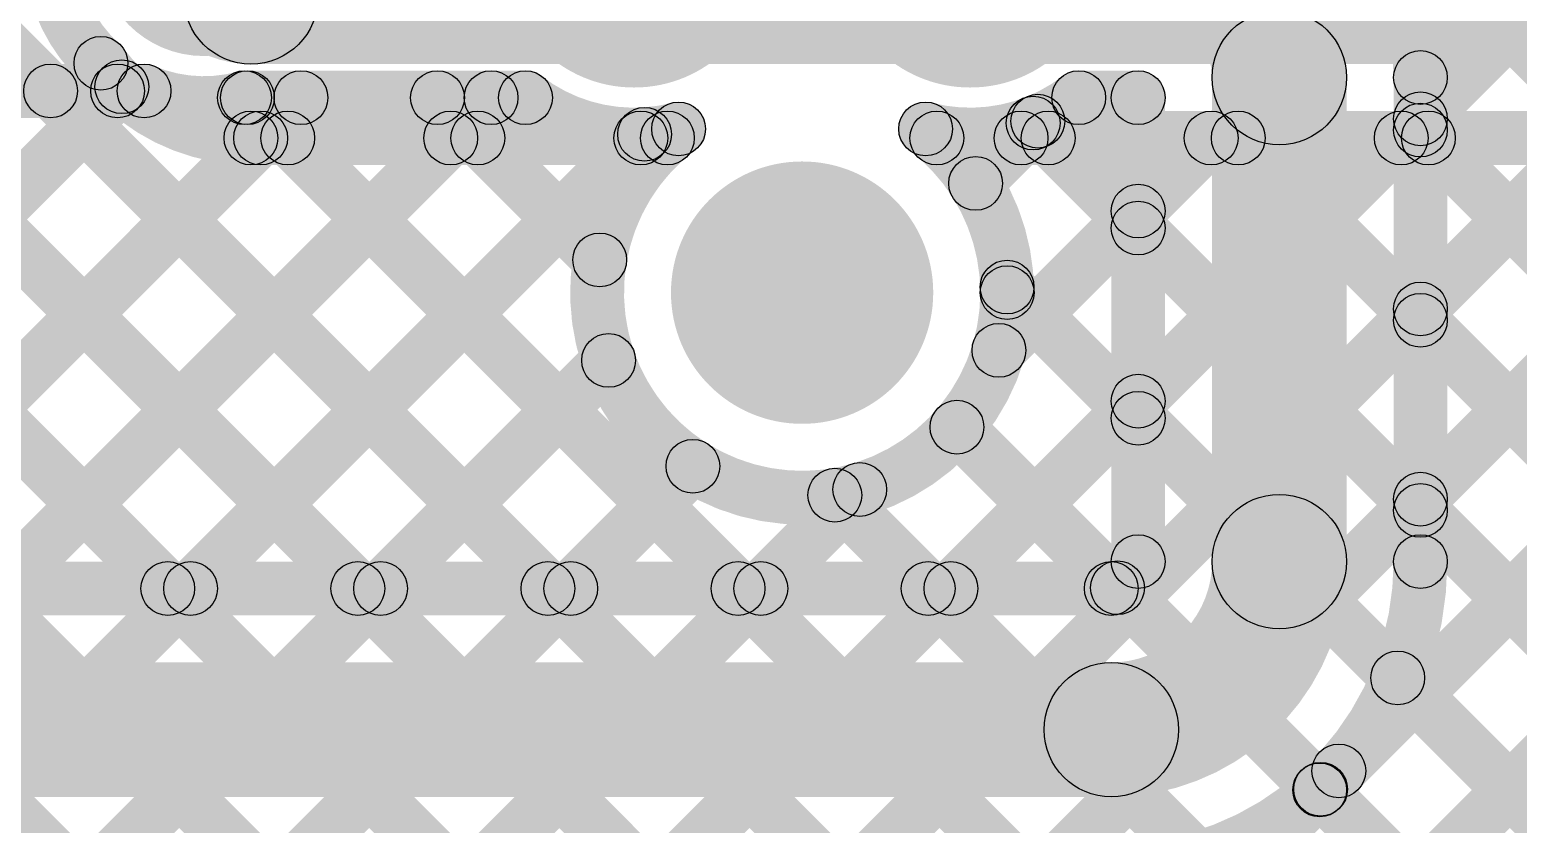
# Model space of a CAD drawing. Header units: millimetres. Extents: x 3.07 to 5.81, y 1.29 to 3.84.
# Drawn here: x 5.0831 to 5.3045, y 2.3849 to 2.5031 of the extents above; entities that cross this region are included whole.
import ezdxf

# ---------------------------------------------------------------- set-up
doc = ezdxf.new("R2010")
doc.units = ezdxf.units.MM
doc.header["$MEASUREMENT"] = 0
for name, color, linetype in [('BottomLayer', 5, 'Continuous'), ('BottomSolder', 6, 'Continuous'), ('PadHoleLayer', 156, 'Continuous'), ('TopLayer', 1, 'Continuous'), ('TopOverlay', 2, 'Continuous'), ('TopPaste', 8, 'Continuous'), ('TopSolder', 216, 'Continuous')]:
    doc.layers.add(name, color=color, linetype=linetype)

# ---------------------------------------------------------------- blocks, each defined once
blk = doc.blocks.new('TC2030_IDC_70')
at = {"layer": 'BottomSolder'}
h = blk.add_hatch(color=6, dxfattribs=at)
edge = h.paths.add_edge_path()
edge.add_arc((0.1, 0.04), 0.004, 0, 360)
h = blk.add_hatch(color=6, dxfattribs=at)
edge = h.paths.add_edge_path()
edge.add_arc((-0.1, 0), 0.004, 0, 360)
h = blk.add_hatch(color=6, dxfattribs=at)
edge = h.paths.add_edge_path()
edge.add_arc((0.1, -0.04), 0.004, 0, 360)
at = {"layer": 'PadHoleLayer'}
h = blk.add_hatch(color=156, dxfattribs=at)
edge = h.paths.add_edge_path()
edge.add_arc((0.1, 0.04), 0.01951, 0, 360)
h = blk.add_hatch(color=156, dxfattribs=at)
edge = h.paths.add_edge_path()
edge.add_arc((-0.1, 0), 0.01951, 0, 360)
h = blk.add_hatch(color=156, dxfattribs=at)
edge = h.paths.add_edge_path()
edge.add_arc((0.1, -0.04), 0.01951, 0, 360)
at = {"layer": 'TopLayer'}
h = blk.add_hatch(color=1, dxfattribs=at)
edge = h.paths.add_edge_path()
edge.add_arc((-0.05, 0.025), 0.01549, 0, 360)
h = blk.add_hatch(color=1, dxfattribs=at)
edge = h.paths.add_edge_path()
edge.add_arc((0, 0.025), 0.01549, 0, 360)
h = blk.add_hatch(color=1, dxfattribs=at)
edge = h.paths.add_edge_path()
edge.add_arc((0.05, 0.025), 0.01549, 0, 360)
h = blk.add_hatch(color=1, dxfattribs=at)
edge = h.paths.add_edge_path()
edge.add_arc((-0.05, -0.025), 0.01549, 0, 360)
h = blk.add_hatch(color=1, dxfattribs=at)
edge = h.paths.add_edge_path()
edge.add_arc((-0.05, -0.025), 0.01549, 0, 360)
h = blk.add_hatch(color=1, dxfattribs=at)
edge = h.paths.add_edge_path()
edge.add_arc((0, -0.025), 0.01549, 0, 360)
h = blk.add_hatch(color=1, dxfattribs=at)
edge = h.paths.add_edge_path()
edge.add_arc((0.05, -0.025), 0.01549, 0, 360)
at = {"layer": 'TopOverlay'}
h = blk.add_hatch(color=2, dxfattribs=at)
edge = h.paths.add_edge_path()
edge.add_arc((-0.0504, -0.057), 0.005, 0, 360)
h = blk.add_hatch(color=2, dxfattribs=at)
edge = h.paths.add_edge_path()
edge.add_arc((-0.0376, -0.057), 0.005, 0, 360)
at = {"layer": 'TopPaste'}
h = blk.add_hatch(color=8, dxfattribs=at)
edge = h.paths.add_edge_path()
edge.add_arc((-0.05, 0.025), 0.01549, 0, 360)
h = blk.add_hatch(color=8, dxfattribs=at)
edge = h.paths.add_edge_path()
edge.add_arc((0, 0.025), 0.01549, 0, 360)
h = blk.add_hatch(color=8, dxfattribs=at)
edge = h.paths.add_edge_path()
edge.add_arc((0.05, 0.025), 0.01549, 0, 360)
h = blk.add_hatch(color=8, dxfattribs=at)
edge = h.paths.add_edge_path()
edge.add_arc((-0.05, -0.025), 0.01549, 0, 360)
h = blk.add_hatch(color=8, dxfattribs=at)
edge = h.paths.add_edge_path()
edge.add_arc((-0.05, -0.025), 0.01549, 0, 360)
h = blk.add_hatch(color=8, dxfattribs=at)
edge = h.paths.add_edge_path()
edge.add_arc((0, -0.025), 0.01549, 0, 360)
h = blk.add_hatch(color=8, dxfattribs=at)
edge = h.paths.add_edge_path()
edge.add_arc((0.05, -0.025), 0.01549, 0, 360)
at = {"layer": 'TopSolder'}
h = blk.add_hatch(color=216, dxfattribs=at)
edge = h.paths.add_edge_path()
edge.add_arc((-0.05, 0.025), 0.01949, 0, 360)
h = blk.add_hatch(color=216, dxfattribs=at)
edge = h.paths.add_edge_path()
edge.add_arc((0, 0.025), 0.01949, 0, 360)
h = blk.add_hatch(color=216, dxfattribs=at)
edge = h.paths.add_edge_path()
edge.add_arc((0.05, 0.025), 0.01949, 0, 360)
h = blk.add_hatch(color=216, dxfattribs=at)
edge = h.paths.add_edge_path()
edge.add_arc((0.1, 0.04), 0.004, 0, 360)
h = blk.add_hatch(color=216, dxfattribs=at)
edge = h.paths.add_edge_path()
edge.add_arc((-0.1, 0), 0.004, 0, 360)
h = blk.add_hatch(color=216, dxfattribs=at)
edge = h.paths.add_edge_path()
edge.add_arc((-0.05, -0.025), 0.01949, 0, 360)
h = blk.add_hatch(color=216, dxfattribs=at)
edge = h.paths.add_edge_path()
edge.add_arc((-0.05, -0.025), 0.01949, 0, 360)
h = blk.add_hatch(color=216, dxfattribs=at)
edge = h.paths.add_edge_path()
edge.add_arc((0, -0.025), 0.01949, 0, 360)
h = blk.add_hatch(color=216, dxfattribs=at)
edge = h.paths.add_edge_path()
edge.add_arc((0.05, -0.025), 0.01949, 0, 360)
h = blk.add_hatch(color=216, dxfattribs=at)
edge = h.paths.add_edge_path()
edge.add_arc((0.1, -0.04), 0.004, 0, 360)
at = {"layer": 'TopOverlay', "const_width": 0.01}
blk.add_lwpolyline([(-0.0376, -0.057, 1), (-0.0504, -0.057, 1)], format="xyb", close=True, dxfattribs=at)
at = {"layer": 'TopOverlay'}
for centre in [(-0.0504, -0.057), (-0.0376, -0.057)]:
    blk.add_circle(centre, 0.005, dxfattribs=at)

msp = doc.modelspace()

# ---------------------------------------------------------------- hatches: boundary and pattern name
at = {"layer": 'BottomLayer'}
for points in [[(4.72717, 2.84736), (4.73283, 2.85301), (5.60207, 1.98377), (5.59642, 1.97811)], [(4.72717, 2.81907), (4.73283, 2.82473), (5.48773, 2.06983), (5.48207, 2.06417)], [(4.72717, 2.79079), (4.73283, 2.79644), (5.45945, 2.06983), (5.45379, 2.06417)], [(4.72717, 2.7625), (4.73283, 2.76816), (5.44083, 2.06016), (5.43517, 2.0545)], [(4.72717, 2.73422), (4.73283, 2.73988), (5.44083, 2.03188), (5.43517, 2.02622)], [(5.116, 2.498), (5.116, 2.518), (5.65417, 2.518), (5.65417, 2.498)], [(4.73283, 2.12502), (4.72717, 2.13067), (5.09396, 2.49746), (5.09961, 2.4918)], [(4.73283, 2.09673), (4.72717, 2.10239), (5.11461, 2.48983), (5.12027, 2.48417)], [(4.75655, 2.09217), (4.75089, 2.09783), (5.14289, 2.48983), (5.14855, 2.48417)], [(4.78484, 2.09217), (4.77918, 2.09783), (5.17118, 2.48983), (5.17684, 2.48417)], [(4.89797, 2.09217), (4.89232, 2.09783), (5.28432, 2.48983), (5.28997, 2.48417)], [(4.92626, 2.09217), (4.9206, 2.09783), (5.3126, 2.48983), (5.31826, 2.48417)], [(4.93583, 2.07346), (4.93017, 2.07912), (5.34088, 2.48983), (5.34654, 2.48417)], [(4.93583, 2.04517), (4.93017, 2.05083), (5.36917, 2.48983), (5.37483, 2.48417)], [(4.93583, 2.01689), (4.93017, 2.02255), (5.39745, 2.48983), (5.40311, 2.48417)], [(5.116, 2.483), (5.116, 2.491), (5.17796, 2.491), (5.17796, 2.483)], [(5.11864, 2.48417), (5.1243, 2.48983), (5.68683, 1.9273), (5.68117, 1.92164)], [(5.14693, 2.48417), (5.15258, 2.48983), (5.17071, 2.4717), (5.16505, 2.46604)], [(5.21804, 2.483), (5.21804, 2.491), (5.65417, 2.491), (5.65417, 2.483)], [(5.22665, 2.47742), (5.22099, 2.48308), (5.22775, 2.48983), (5.2334, 2.48417)], [(5.2301, 2.45259), (5.22445, 2.45824), (5.25603, 2.48983), (5.26169, 2.48417)], [(5.23178, 2.48417), (5.23744, 2.48983), (5.68683, 2.04044), (5.68117, 2.03478)], [(5.26006, 2.48417), (5.26572, 2.48983), (5.68683, 2.06872), (5.68117, 2.06306)], [(5.28835, 2.48417), (5.294, 2.48983), (5.68683, 2.097), (5.68117, 2.09135)], [(5.22567, 2.462), (5.23133, 2.46765), (5.68683, 2.01215), (5.68117, 2.00649)], [(4.81312, 2.09217), (4.80746, 2.09783), (5.16638, 2.45674), (5.17204, 2.45109)], [(5.21821, 2.44117), (5.22387, 2.44683), (5.68683, 1.98387), (5.68117, 1.97821)], [(4.8414, 2.09217), (4.83575, 2.09783), (5.17892, 2.44101), (5.18458, 2.43535)], [(4.86969, 2.09217), (4.86403, 2.09783), (5.20376, 2.43755), (5.20941, 2.4319)], [(5.20004, 2.43105), (5.2057, 2.43671), (5.68683, 1.95558), (5.68117, 1.94993)]]:
    msp.add_hatch(color=5, dxfattribs=at).paths.add_polyline_path(points)
h = msp.add_hatch(color=5, dxfattribs=at)
edge = h.paths.add_edge_path()
edge.add_arc((5.116, 2.508), 0.01, 0, 360)
h = msp.add_hatch(color=5, dxfattribs=at)
edge = h.paths.add_edge_path()
edge.add_arc((5.116, 2.508), 0.01, 0, 360)
h = msp.add_hatch(color=5, dxfattribs=at)
edge = h.paths.add_edge_path()
edge.add_arc((5.09367, 2.49811), 0.004, 0, 360)
h = msp.add_hatch(color=5, dxfattribs=at)
edge = h.paths.add_edge_path()
edge.add_arc((5.09367, 2.49811), 0.004, 0, 360)
h = msp.add_hatch(color=5, dxfattribs=at)
edge = h.paths.add_edge_path()
edge.add_arc((5.09679, 2.49463), 0.004, 0, 360)
h = msp.add_hatch(color=5, dxfattribs=at)
edge = h.paths.add_edge_path()
edge.add_arc((5.116, 2.487), 0.004, 0, 360)
h = msp.add_hatch(color=5, dxfattribs=at)
edge = h.paths.add_edge_path()
edge.add_arc((5.116, 2.487), 0.004, 0, 360)
h = msp.add_hatch(color=5, dxfattribs=at)
edge = h.paths.add_edge_path()
edge.add_arc((5.11744, 2.487), 0.004, 0, 360)
h = msp.add_hatch(color=5, dxfattribs=at)
edge = h.paths.add_edge_path()
edge.add_arc((5.12147, 2.487), 0.004, 0, 360)
h = msp.add_hatch(color=5, dxfattribs=at)
edge = h.paths.add_edge_path()
edge.add_arc((5.14572, 2.487), 0.004, 0, 360)
h = msp.add_hatch(color=5, dxfattribs=at)
edge = h.paths.add_edge_path()
edge.add_arc((5.14975, 2.487), 0.004, 0, 360)
h = msp.add_hatch(color=5, dxfattribs=at)
edge = h.paths.add_edge_path()
edge.add_arc((5.17401, 2.487), 0.004, 0, 360)
h = msp.add_hatch(color=5, dxfattribs=at)
edge = h.paths.add_edge_path()
edge.add_arc((5.17796, 2.487), 0.004, 0, 360)
h = msp.add_hatch(color=5, dxfattribs=at)
edge = h.paths.add_edge_path()
edge.add_arc((5.17796, 2.487), 0.004, 0, 360)
h = msp.add_hatch(color=5, dxfattribs=at)
edge = h.paths.add_edge_path()
edge.add_arc((5.21804, 2.487), 0.004, 0, 360)
h = msp.add_hatch(color=5, dxfattribs=at)
edge = h.paths.add_edge_path()
edge.add_arc((5.21804, 2.487), 0.004, 0, 360)
h = msp.add_hatch(color=5, dxfattribs=at)
edge = h.paths.add_edge_path()
edge.add_arc((5.23058, 2.487), 0.004, 0, 360)
h = msp.add_hatch(color=5, dxfattribs=at)
edge = h.paths.add_edge_path()
edge.add_arc((5.23461, 2.487), 0.004, 0, 360)
h = msp.add_hatch(color=5, dxfattribs=at)
edge = h.paths.add_edge_path()
edge.add_arc((5.25886, 2.487), 0.004, 0, 360)
h = msp.add_hatch(color=5, dxfattribs=at)
edge = h.paths.add_edge_path()
edge.add_arc((5.26289, 2.487), 0.004, 0, 360)
h = msp.add_hatch(color=5, dxfattribs=at)
edge = h.paths.add_edge_path()
edge.add_arc((5.28714, 2.487), 0.004, 0, 360)
h = msp.add_hatch(color=5, dxfattribs=at)
edge = h.paths.add_edge_path()
edge.add_arc((5.29118, 2.487), 0.004, 0, 360)
h = msp.add_hatch(color=5, dxfattribs=at)
edge = h.paths.add_edge_path()
edge.add_arc((5.22382, 2.48025), 0.004, 0, 360)
h = msp.add_hatch(color=5, dxfattribs=at)
edge = h.paths.add_edge_path()
edge.add_arc((5.16788, 2.46887), 0.004, 0, 360)
h = msp.add_hatch(color=5, dxfattribs=at)
edge = h.paths.add_edge_path()
edge.add_arc((5.2285, 2.46483), 0.004, 0, 360)
h = msp.add_hatch(color=5, dxfattribs=at)
edge = h.paths.add_edge_path()
edge.add_arc((5.22851, 2.464), 0.004, 0, 360)
h = msp.add_hatch(color=5, dxfattribs=at)
edge = h.paths.add_edge_path()
edge.add_arc((5.22851, 2.464), 0.004, 0, 360)
h = msp.add_hatch(color=5, dxfattribs=at)
edge = h.paths.add_edge_path()
edge.add_arc((5.22728, 2.45542), 0.004, 0, 360)
h = msp.add_hatch(color=5, dxfattribs=at)
edge = h.paths.add_edge_path()
edge.add_arc((5.16921, 2.45392), 0.004, 0, 360)
h = msp.add_hatch(color=5, dxfattribs=at)
edge = h.paths.add_edge_path()
edge.add_arc((5.22104, 2.444), 0.004, 0, 360)
h = msp.add_hatch(color=5, dxfattribs=at)
edge = h.paths.add_edge_path()
edge.add_arc((5.18175, 2.43818), 0.004, 0, 360)
h = msp.add_hatch(color=5, dxfattribs=at)
edge = h.paths.add_edge_path()
edge.add_arc((5.20658, 2.43472), 0.004, 0, 360)
h = msp.add_hatch(color=5, dxfattribs=at)
edge = h.paths.add_edge_path()
edge.add_arc((5.20287, 2.43388), 0.004, 0, 360)
at = {"layer": 'BottomSolder'}
h = msp.add_hatch(color=6, dxfattribs=at)
edge = h.paths.add_edge_path()
edge.add_arc((5.109, 2.515), 0.01581, 0, 360)
at = {"layer": 'TopLayer'}
for points in [[(4.93583, 2.01689), (4.93017, 2.02255), (5.50347, 2.59585), (5.50913, 2.59019)], [(5.28069, 2.39003), (5.27503, 2.39569), (5.47517, 2.59583), (5.48083, 2.59017)], [(5.29283, 2.48703), (5.28717, 2.49268), (5.39032, 2.59583), (5.39597, 2.59017)], [(5.29283, 2.45874), (5.28717, 2.4644), (5.4186, 2.59583), (5.42426, 2.59017)], [(5.29283, 2.43046), (5.28717, 2.43612), (5.44688, 2.59583), (5.45254, 2.59017)], [(5.26263, 2.53817), (5.26829, 2.54383), (5.63983, 2.17229), (5.63417, 2.16663)], [(4.57679, 2.49), (4.57679, 2.498), (5.10009, 2.498), (5.10009, 2.49)], [(5.02498, 2.41717), (5.01933, 2.42283), (5.09333, 2.49683), (5.09898, 2.49117)], [(5.02679, 2.49117), (5.03244, 2.49683), (5.10644, 2.42283), (5.10079, 2.41717)], [(5.05507, 2.49117), (5.06073, 2.49683), (5.13473, 2.42283), (5.12907, 2.41717)], [(5.08336, 2.49117), (5.08901, 2.49683), (5.16301, 2.42283), (5.15736, 2.41717)], [(5.11503, 2.489), (5.11503, 2.497), (5.15685, 2.497), (5.15685, 2.489)], [(5.23915, 2.489), (5.23915, 2.497), (5.248, 2.497), (5.248, 2.489)], [(5.279, 2.424), (5.259, 2.424), (5.259, 2.496), (5.279, 2.496)], [(5.294, 2.424), (5.286, 2.424), (5.286, 2.496), (5.294, 2.496)], [(5.05327, 2.41717), (5.04761, 2.42283), (5.12061, 2.49583), (5.12627, 2.49017)], [(5.08155, 2.41717), (5.07589, 2.42283), (5.14889, 2.49583), (5.15455, 2.49017)], [(5.11264, 2.49017), (5.1183, 2.49583), (5.1913, 2.42283), (5.18564, 2.41717)], [(5.14093, 2.49017), (5.14658, 2.49583), (5.17071, 2.4717), (5.16505, 2.46604)], [(5.22665, 2.47742), (5.22099, 2.48308), (5.23024, 2.49233), (5.2359, 2.48667)], [(5.22955, 2.4864), (5.23521, 2.49205), (5.25083, 2.47644), (5.24517, 2.47078)], [(5.252, 2.424), (5.244, 2.424), (5.244, 2.493), (5.252, 2.493)], [(5.10984, 2.41717), (5.10418, 2.42283), (5.17173, 2.49038), (5.17739, 2.48473)], [(5.28717, 2.48535), (5.29283, 2.491), (5.63983, 2.144), (5.63417, 2.13835)], [(5.2301, 2.45259), (5.22445, 2.45824), (5.24517, 2.47897), (5.25083, 2.47331)], [(5.22567, 2.462), (5.23133, 2.46765), (5.25083, 2.44815), (5.24517, 2.44249)], [(5.28717, 2.45706), (5.29283, 2.46272), (5.63952, 2.11602), (5.63387, 2.11037)], [(5.13812, 2.41717), (5.13246, 2.42283), (5.16638, 2.45674), (5.17204, 2.45109)], [(5.22297, 2.41717), (5.21732, 2.42283), (5.24517, 2.45068), (5.25083, 2.44503)], [(5.21821, 2.44117), (5.22387, 2.44683), (5.24776, 2.42294), (5.2421, 2.41728)], [(5.1664, 2.41717), (5.16075, 2.42283), (5.17892, 2.44101), (5.18458, 2.43535)], [(5.19469, 2.41717), (5.18903, 2.42283), (5.20376, 2.43755), (5.20941, 2.4319)], [(5.20004, 2.43105), (5.2057, 2.43671), (5.21958, 2.42283), (5.21393, 2.41717)], [(5.28717, 2.42878), (5.29283, 2.43444), (5.62808, 2.09919), (5.62242, 2.09353)], [(4.936, 2.416), (4.936, 2.424), (5.244, 2.424), (5.244, 2.416)], [(5.28379, 2.40387), (5.28945, 2.40953), (5.60315, 2.09583), (5.59749, 2.09017)], [(4.936, 2.389), (4.936, 2.409), (5.244, 2.409), (5.244, 2.389)], [(4.93583, 2.04517), (4.93017, 2.05083), (5.27231, 2.39297), (5.27797, 2.38731)], [(5.27218, 2.3872), (5.27784, 2.39285), (5.57487, 2.09583), (5.56921, 2.09017)]]:
    msp.add_hatch(color=1, dxfattribs=at).paths.add_polyline_path(points)
h = msp.add_hatch(color=1, dxfattribs=at)
edge = h.paths.add_edge_path()
edge.add_arc((5.269, 2.496), 0.01, 0, 360)
h = msp.add_hatch(color=1, dxfattribs=at)
edge = h.paths.add_edge_path()
edge.add_arc((5.269, 2.496), 0.01, 0, 360)
h = msp.add_hatch(color=1, dxfattribs=at)
edge = h.paths.add_edge_path()
edge.add_arc((5.29, 2.496), 0.004, 0, 360)
h = msp.add_hatch(color=1, dxfattribs=at)
edge = h.paths.add_edge_path()
edge.add_arc((5.29, 2.496), 0.004, 0, 360)
h = msp.add_hatch(color=1, dxfattribs=at)
edge = h.paths.add_edge_path()
edge.add_arc((5.08619, 2.494), 0.004, 0, 360)
h = msp.add_hatch(color=1, dxfattribs=at)
edge = h.paths.add_edge_path()
edge.add_arc((5.09615, 2.494), 0.004, 0, 360)
h = msp.add_hatch(color=1, dxfattribs=at)
edge = h.paths.add_edge_path()
edge.add_arc((5.10009, 2.494), 0.004, 0, 360)
h = msp.add_hatch(color=1, dxfattribs=at)
edge = h.paths.add_edge_path()
edge.add_arc((5.10009, 2.494), 0.004, 0, 360)
h = msp.add_hatch(color=1, dxfattribs=at)
edge = h.paths.add_edge_path()
edge.add_arc((5.11503, 2.493), 0.004, 0, 360)
h = msp.add_hatch(color=1, dxfattribs=at)
edge = h.paths.add_edge_path()
edge.add_arc((5.11503, 2.493), 0.004, 0, 360)
h = msp.add_hatch(color=1, dxfattribs=at)
edge = h.paths.add_edge_path()
edge.add_arc((5.11547, 2.493), 0.004, 0, 360)
h = msp.add_hatch(color=1, dxfattribs=at)
edge = h.paths.add_edge_path()
edge.add_arc((5.12344, 2.493), 0.004, 0, 360)
h = msp.add_hatch(color=1, dxfattribs=at)
edge = h.paths.add_edge_path()
edge.add_arc((5.14375, 2.493), 0.004, 0, 360)
h = msp.add_hatch(color=1, dxfattribs=at)
edge = h.paths.add_edge_path()
edge.add_arc((5.15172, 2.493), 0.004, 0, 360)
h = msp.add_hatch(color=1, dxfattribs=at)
edge = h.paths.add_edge_path()
edge.add_arc((5.15685, 2.493), 0.004, 0, 360)
h = msp.add_hatch(color=1, dxfattribs=at)
edge = h.paths.add_edge_path()
edge.add_arc((5.15685, 2.493), 0.004, 0, 360)
h = msp.add_hatch(color=1, dxfattribs=at)
edge = h.paths.add_edge_path()
edge.add_arc((5.23915, 2.493), 0.004, 0, 360)
h = msp.add_hatch(color=1, dxfattribs=at)
edge = h.paths.add_edge_path()
edge.add_arc((5.23915, 2.493), 0.004, 0, 360)
h = msp.add_hatch(color=1, dxfattribs=at)
edge = h.paths.add_edge_path()
edge.add_arc((5.23915, 2.493), 0.004, 0, 360)
h = msp.add_hatch(color=1, dxfattribs=at)
edge = h.paths.add_edge_path()
edge.add_arc((5.248, 2.493), 0.004, 0, 360)
h = msp.add_hatch(color=1, dxfattribs=at)
edge = h.paths.add_edge_path()
edge.add_arc((5.248, 2.493), 0.004, 0, 360)
h = msp.add_hatch(color=1, dxfattribs=at)
edge = h.paths.add_edge_path()
edge.add_arc((5.29, 2.48986), 0.004, 0, 360)
h = msp.add_hatch(color=1, dxfattribs=at)
edge = h.paths.add_edge_path()
edge.add_arc((5.17456, 2.48755), 0.004, 0, 360)
h = msp.add_hatch(color=1, dxfattribs=at)
edge = h.paths.add_edge_path()
edge.add_arc((5.17962, 2.48835), 0.004, 0, 360)
h = msp.add_hatch(color=1, dxfattribs=at)
edge = h.paths.add_edge_path()
edge.add_arc((5.17962, 2.48835), 0.004, 0, 360)
h = msp.add_hatch(color=1, dxfattribs=at)
edge = h.paths.add_edge_path()
edge.add_arc((5.21638, 2.48835), 0.004, 0, 360)
h = msp.add_hatch(color=1, dxfattribs=at)
edge = h.paths.add_edge_path()
edge.add_arc((5.21638, 2.48835), 0.004, 0, 360)
h = msp.add_hatch(color=1, dxfattribs=at)
edge = h.paths.add_edge_path()
edge.add_arc((5.21638, 2.48835), 0.004, 0, 360)
h = msp.add_hatch(color=1, dxfattribs=at)
edge = h.paths.add_edge_path()
edge.add_arc((5.23238, 2.48922), 0.004, 0, 360)
h = msp.add_hatch(color=1, dxfattribs=at)
edge = h.paths.add_edge_path()
edge.add_arc((5.23307, 2.4895), 0.004, 0, 360)
h = msp.add_hatch(color=1, dxfattribs=at)
edge = h.paths.add_edge_path()
edge.add_arc((5.29, 2.48818), 0.004, 0, 360)
h = msp.add_hatch(color=1, dxfattribs=at)
edge = h.paths.add_edge_path()
edge.add_arc((5.22382, 2.48025), 0.004, 0, 360)
h = msp.add_hatch(color=1, dxfattribs=at)
edge = h.paths.add_edge_path()
edge.add_arc((5.248, 2.47614), 0.004, 0, 360)
h = msp.add_hatch(color=1, dxfattribs=at)
edge = h.paths.add_edge_path()
edge.add_arc((5.248, 2.47361), 0.004, 0, 360)
h = msp.add_hatch(color=1, dxfattribs=at)
edge = h.paths.add_edge_path()
edge.add_arc((5.16788, 2.46887), 0.004, 0, 360)
h = msp.add_hatch(color=1, dxfattribs=at)
edge = h.paths.add_edge_path()
edge.add_arc((5.2285, 2.46483), 0.004, 0, 360)
h = msp.add_hatch(color=1, dxfattribs=at)
edge = h.paths.add_edge_path()
edge.add_arc((5.22851, 2.464), 0.004, 0, 360)
h = msp.add_hatch(color=1, dxfattribs=at)
edge = h.paths.add_edge_path()
edge.add_arc((5.22851, 2.464), 0.004, 0, 360)
h = msp.add_hatch(color=1, dxfattribs=at)
edge = h.paths.add_edge_path()
edge.add_arc((5.29, 2.46157), 0.004, 0, 360)
h = msp.add_hatch(color=1, dxfattribs=at)
edge = h.paths.add_edge_path()
edge.add_arc((5.29, 2.45989), 0.004, 0, 360)
h = msp.add_hatch(color=1, dxfattribs=at)
edge = h.paths.add_edge_path()
edge.add_arc((5.22728, 2.45542), 0.004, 0, 360)
h = msp.add_hatch(color=1, dxfattribs=at)
edge = h.paths.add_edge_path()
edge.add_arc((5.16921, 2.45392), 0.004, 0, 360)
h = msp.add_hatch(color=1, dxfattribs=at)
edge = h.paths.add_edge_path()
edge.add_arc((5.248, 2.44786), 0.004, 0, 360)
h = msp.add_hatch(color=1, dxfattribs=at)
edge = h.paths.add_edge_path()
edge.add_arc((5.22104, 2.444), 0.004, 0, 360)
h = msp.add_hatch(color=1, dxfattribs=at)
edge = h.paths.add_edge_path()
edge.add_arc((5.248, 2.44532), 0.004, 0, 360)
h = msp.add_hatch(color=1, dxfattribs=at)
edge = h.paths.add_edge_path()
edge.add_arc((5.18175, 2.43818), 0.004, 0, 360)
h = msp.add_hatch(color=1, dxfattribs=at)
edge = h.paths.add_edge_path()
edge.add_arc((5.20658, 2.43472), 0.004, 0, 360)
h = msp.add_hatch(color=1, dxfattribs=at)
edge = h.paths.add_edge_path()
edge.add_arc((5.20287, 2.43388), 0.004, 0, 360)
h = msp.add_hatch(color=1, dxfattribs=at)
edge = h.paths.add_edge_path()
edge.add_arc((5.29, 2.43329), 0.004, 0, 360)
h = msp.add_hatch(color=1, dxfattribs=at)
edge = h.paths.add_edge_path()
edge.add_arc((5.269, 2.424), 0.01, 0, 360)
h = msp.add_hatch(color=1, dxfattribs=at)
edge = h.paths.add_edge_path()
edge.add_arc((5.269, 2.424), 0.01, 0, 360)
h = msp.add_hatch(color=1, dxfattribs=at)
edge = h.paths.add_edge_path()
edge.add_arc((5.29, 2.43161), 0.004, 0, 360)
h = msp.add_hatch(color=1, dxfattribs=at)
edge = h.paths.add_edge_path()
edge.add_arc((5.248, 2.424), 0.004, 0, 360)
h = msp.add_hatch(color=1, dxfattribs=at)
edge = h.paths.add_edge_path()
edge.add_arc((5.248, 2.424), 0.004, 0, 360)
h = msp.add_hatch(color=1, dxfattribs=at)
edge = h.paths.add_edge_path()
edge.add_arc((5.29, 2.424), 0.004, 0, 360)
h = msp.add_hatch(color=1, dxfattribs=at)
edge = h.paths.add_edge_path()
edge.add_arc((5.29, 2.424), 0.004, 0, 360)
h = msp.add_hatch(color=1, dxfattribs=at)
edge = h.paths.add_edge_path()
edge.add_arc((5.10362, 2.42), 0.004, 0, 360)
h = msp.add_hatch(color=1, dxfattribs=at)
edge = h.paths.add_edge_path()
edge.add_arc((5.10701, 2.42), 0.004, 0, 360)
h = msp.add_hatch(color=1, dxfattribs=at)
edge = h.paths.add_edge_path()
edge.add_arc((5.1319, 2.42), 0.004, 0, 360)
h = msp.add_hatch(color=1, dxfattribs=at)
edge = h.paths.add_edge_path()
edge.add_arc((5.13529, 2.42), 0.004, 0, 360)
h = msp.add_hatch(color=1, dxfattribs=at)
edge = h.paths.add_edge_path()
edge.add_arc((5.16019, 2.42), 0.004, 0, 360)
h = msp.add_hatch(color=1, dxfattribs=at)
edge = h.paths.add_edge_path()
edge.add_arc((5.16358, 2.42), 0.004, 0, 360)
h = msp.add_hatch(color=1, dxfattribs=at)
edge = h.paths.add_edge_path()
edge.add_arc((5.18847, 2.42), 0.004, 0, 360)
h = msp.add_hatch(color=1, dxfattribs=at)
edge = h.paths.add_edge_path()
edge.add_arc((5.19186, 2.42), 0.004, 0, 360)
h = msp.add_hatch(color=1, dxfattribs=at)
edge = h.paths.add_edge_path()
edge.add_arc((5.21675, 2.42), 0.004, 0, 360)
h = msp.add_hatch(color=1, dxfattribs=at)
edge = h.paths.add_edge_path()
edge.add_arc((5.22014, 2.42), 0.004, 0, 360)
h = msp.add_hatch(color=1, dxfattribs=at)
edge = h.paths.add_edge_path()
edge.add_arc((5.244, 2.42), 0.004, 0, 360)
h = msp.add_hatch(color=1, dxfattribs=at)
edge = h.paths.add_edge_path()
edge.add_arc((5.244, 2.42), 0.004, 0, 360)
h = msp.add_hatch(color=1, dxfattribs=at)
edge = h.paths.add_edge_path()
edge.add_arc((5.24493, 2.42011), 0.004, 0, 360)
h = msp.add_hatch(color=1, dxfattribs=at)
edge = h.paths.add_edge_path()
edge.add_arc((5.28662, 2.4067), 0.004, 0, 360)
h = msp.add_hatch(color=1, dxfattribs=at)
edge = h.paths.add_edge_path()
edge.add_arc((5.244, 2.399), 0.01, 0, 360)
h = msp.add_hatch(color=1, dxfattribs=at)
edge = h.paths.add_edge_path()
edge.add_arc((5.244, 2.399), 0.01, 0, 360)
h = msp.add_hatch(color=1, dxfattribs=at)
edge = h.paths.add_edge_path()
edge.add_arc((5.27786, 2.39286), 0.004, 0, 360)
h = msp.add_hatch(color=1, dxfattribs=at)
edge = h.paths.add_edge_path()
edge.add_arc((5.27501, 2.39003), 0.004, 0, 360)
h = msp.add_hatch(color=1, dxfattribs=at)
edge = h.paths.add_edge_path()
edge.add_arc((5.27514, 2.39014), 0.004, 0, 360)
at = {"layer": 'TopSolder'}
h = msp.add_hatch(color=216, dxfattribs=at)
edge = h.paths.add_edge_path()
edge.add_arc((5.109, 2.515), 0.01581, 0, 360)

# ---------------------------------------------------------------- linework, layer by layer
at = {"layer": 'BottomLayer'}
for points, const_width in [([(5.09367, 2.49811, -0.781927), (5.11464, 2.5371)], 0.008), ([(5.116, 2.508, -0.414214), (5.109, 2.515)], 0.02), ([(5.116, 2.487, -0.235014), (5.09367, 2.49811)], 0.008), ([(5.22851, 2.464, -1.553625), (5.17796, 2.487)], 0.008), ([(5.21804, 2.487, -0.2168), (5.22851, 2.464)], 0.008)]:
    msp.add_lwpolyline(points, format="xyb", dxfattribs=dict(at, const_width=const_width))
for centre, radius in [((5.116, 2.508), 0.01), ((5.116, 2.508), 0.01), ((5.09367, 2.49811), 0.004), ((5.09367, 2.49811), 0.004), ((5.09679, 2.49463), 0.004), ((5.116, 2.487), 0.004), ((5.116, 2.487), 0.004), ((5.11744, 2.487), 0.004), ((5.12147, 2.487), 0.004), ((5.14572, 2.487), 0.004), ((5.14975, 2.487), 0.004), ((5.17401, 2.487), 0.004), ((5.17796, 2.487), 0.004), ((5.17796, 2.487), 0.004), ((5.21804, 2.487), 0.004), ((5.21804, 2.487), 0.004), ((5.23058, 2.487), 0.004), ((5.23461, 2.487), 0.004), ((5.25886, 2.487), 0.004), ((5.26289, 2.487), 0.004), ((5.28714, 2.487), 0.004), ((5.29118, 2.487), 0.004), ((5.22382, 2.48025), 0.004), ((5.16788, 2.46887), 0.004), ((5.2285, 2.46483), 0.004), ((5.22851, 2.464), 0.004), ((5.22851, 2.464), 0.004), ((5.22728, 2.45542), 0.004), ((5.16921, 2.45392), 0.004), ((5.22104, 2.444), 0.004), ((5.18175, 2.43818), 0.004), ((5.20658, 2.43472), 0.004), ((5.20287, 2.43388), 0.004)]:
    msp.add_circle(centre, radius, dxfattribs=at)
at = {"layer": 'TopLayer'}
for points, const_width in [([(5.251, 2.535, -0.414214), (5.29, 2.496)], 0.008), ([(5.251, 2.514, -0.414214), (5.269, 2.496)], 0.02), ([(5.11503, 2.493, -0.168728), (5.10009, 2.494)], 0.008), ([(5.17962, 2.48835, -0.23099), (5.15685, 2.493)], 0.008), ([(5.23915, 2.493, -0.23099), (5.21638, 2.48835)], 0.008), ([(5.23915, 2.493, -0.23099), (5.21638, 2.48835)], 0.008), ([(5.22851, 2.464, -1.61513), (5.17962, 2.48835)], 0.008), ([(5.21638, 2.48835, -0.23522), (5.22851, 2.464)], 0.008), ([(5.269, 2.424, -0.414214), (5.244, 2.399)], 0.02), ([(5.29, 2.424, -0.414214), (5.244, 2.378)], 0.008), ([(5.248, 2.424, -0.414214), (5.244, 2.42)], 0.008)]:
    msp.add_lwpolyline(points, format="xyb", dxfattribs=dict(at, const_width=const_width))
for centre, radius in [((5.269, 2.496), 0.01), ((5.269, 2.496), 0.01), ((5.29, 2.496), 0.004), ((5.29, 2.496), 0.004), ((5.08619, 2.494), 0.004), ((5.09615, 2.494), 0.004), ((5.10009, 2.494), 0.004), ((5.10009, 2.494), 0.004), ((5.11503, 2.493), 0.004), ((5.11503, 2.493), 0.004), ((5.11547, 2.493), 0.004), ((5.12344, 2.493), 0.004), ((5.14375, 2.493), 0.004), ((5.15172, 2.493), 0.004), ((5.15685, 2.493), 0.004), ((5.15685, 2.493), 0.004), ((5.23915, 2.493), 0.004), ((5.23915, 2.493), 0.004), ((5.23915, 2.493), 0.004), ((5.248, 2.493), 0.004), ((5.248, 2.493), 0.004), ((5.29, 2.48986), 0.004), ((5.17456, 2.48755), 0.004), ((5.17962, 2.48835), 0.004), ((5.17962, 2.48835), 0.004), ((5.21638, 2.48835), 0.004), ((5.21638, 2.48835), 0.004), ((5.21638, 2.48835), 0.004), ((5.23238, 2.48922), 0.004), ((5.23307, 2.4895), 0.004), ((5.29, 2.48818), 0.004), ((5.22382, 2.48025), 0.004), ((5.248, 2.47614), 0.004), ((5.248, 2.47361), 0.004), ((5.16788, 2.46887), 0.004), ((5.2285, 2.46483), 0.004), ((5.22851, 2.464), 0.004), ((5.22851, 2.464), 0.004), ((5.29, 2.46157), 0.004), ((5.29, 2.45989), 0.004), ((5.22728, 2.45542), 0.004), ((5.16921, 2.45392), 0.004), ((5.248, 2.44786), 0.004), ((5.22104, 2.444), 0.004), ((5.248, 2.44532), 0.004), ((5.18175, 2.43818), 0.004), ((5.20658, 2.43472), 0.004), ((5.20287, 2.43388), 0.004), ((5.29, 2.43329), 0.004), ((5.269, 2.424), 0.01), ((5.269, 2.424), 0.01), ((5.29, 2.43161), 0.004), ((5.248, 2.424), 0.004), ((5.248, 2.424), 0.004), ((5.29, 2.424), 0.004), ((5.29, 2.424), 0.004), ((5.10362, 2.42), 0.004), ((5.10701, 2.42), 0.004), ((5.1319, 2.42), 0.004), ((5.13529, 2.42), 0.004), ((5.16019, 2.42), 0.004), ((5.16358, 2.42), 0.004), ((5.18847, 2.42), 0.004), ((5.19186, 2.42), 0.004), ((5.21675, 2.42), 0.004), ((5.22014, 2.42), 0.004), ((5.244, 2.42), 0.004), ((5.244, 2.42), 0.004), ((5.24493, 2.42011), 0.004), ((5.28662, 2.4067), 0.004), ((5.244, 2.399), 0.01), ((5.244, 2.399), 0.01), ((5.27786, 2.39286), 0.004), ((5.27501, 2.39003), 0.004), ((5.27514, 2.39014), 0.004)]:
    msp.add_circle(centre, radius, dxfattribs=at)

# ---------------------------------------------------------------- block references
at = {"rotation": 90}
msp.add_blockref('TC2030_IDC_70', (5.198, 2.564), dxfattribs=at)

doc.saveas('drawing.dxf')
